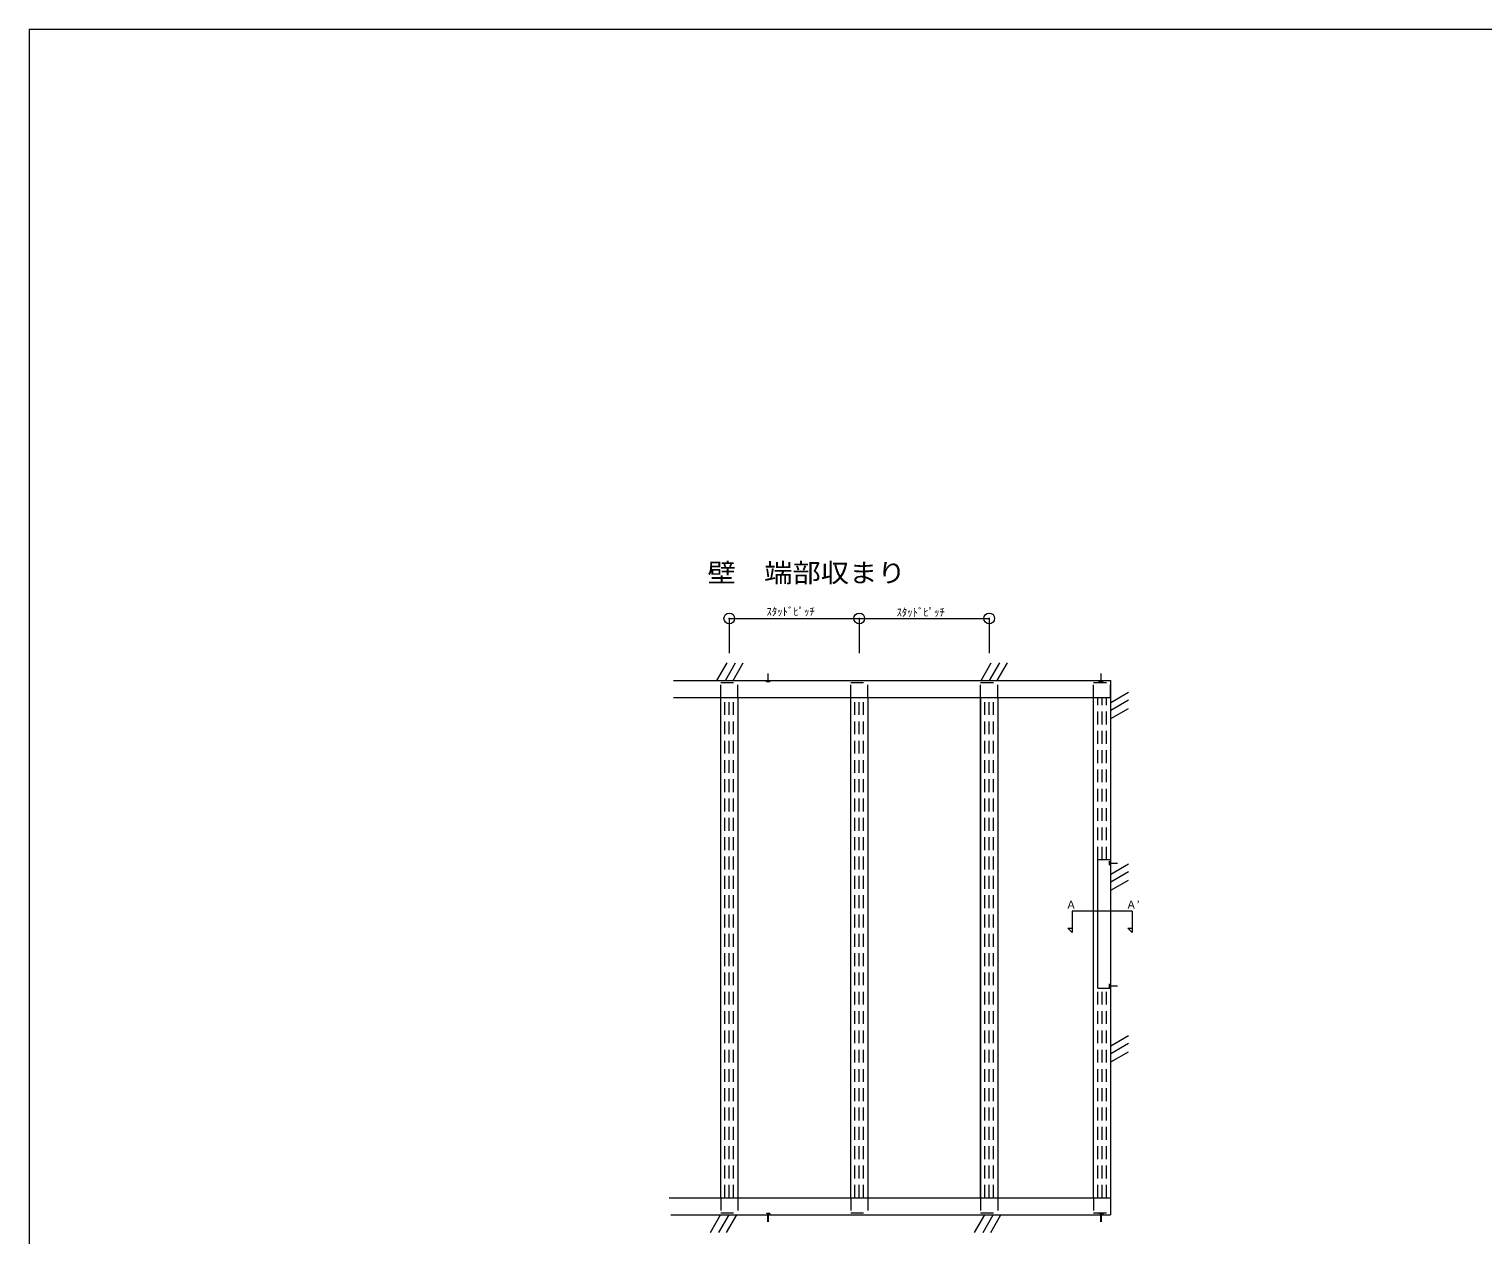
# Model space of a CAD drawing. Units: millimetres on the paper, with parts at other scales. Extents: x -138 to 137, y -97 to 95.
# Drawn here: x -137.5 to -2, y -17.3 to 95 of the extents above; entities that cross this region are included whole.
import ezdxf
from ezdxf.enums import TextEntityAlignment as Align

# ---------------------------------------------------------------- set-up
doc = ezdxf.new("R2010")
doc.units = ezdxf.units.MM
doc.header["$PDMODE"] = 32
doc.header["$PDSIZE"] = 1
doc.linetypes.add('DASHED1', pattern=[1.8, 1.2, -0.6])
for name, color, linetype, lineweight in [('0-0_中心線', 7, 'Continuous', 18), ('0-5_寸法', 4, 'Continuous', 9), ('0-F_-', 7, 'Continuous', 18), ('F-3_太線２', 3, 'Continuous', 18)]:
    doc.layers.add(name, color=color, linetype=linetype, lineweight=lineweight)
doc.layers.add('0-6_文字、引き出し線、□枠等', color=3, linetype='Continuous')
doc.styles.add('ＭＳ ゴシック', font='')
doc.styles.get('ＭＳ ゴシック').set_extended_font_data('MS Gothic')

msp = doc.modelspace()

# ---------------------------------------------------------------- linework, layer by layer
at = {"layer": '0-0_中心線'}
for p, q in [((-73.39, 34.334), (-72.443, 35.973)), ((-72.598, 34.334), (-71.651, 35.973)), ((-71.885, 34.334), (-70.938, 35.973)), ((-48.766, 34.334), (-47.82, 35.973)), ((-47.974, 34.334), (-47.028, 35.973)), ((-47.261, 34.334), (-46.315, 35.973)), ((-77.437, 34.334), (-36.684, 34.334)), ((-68.45, 34.204), (-68.785, 34.204)), ((-68.783, 34.204), (-68.783, 34.241)), ((-68.648, 34.97), (-68.648, 34.204)), ((-68.608, 34.204), (-68.608, 34.971)), ((-68.454, 34.204), (-68.454, 34.252)), ((-37.408, 34.204), (-37.744, 34.204)), ((-37.741, 34.204), (-37.741, 34.241)), ((-37.606, 34.97), (-37.606, 34.204)), ((-37.566, 34.204), (-37.566, 34.971)), ((-37.413, 34.204), (-37.413, 34.252)), ((-36.684, 34.334), (-36.684, -15.477)), ((-77.437, 32.734), (-36.684, 32.734)), ((-73.044, -13.877), (-73.044, 32.734)), ((-71.444, 32.734), (-71.444, -13.877)), ((-60.924, -13.877), (-60.924, 32.734)), ((-59.324, 32.734), (-59.324, -13.877)), ((-48.804, 32.734), (-48.804, -13.877)), ((-48.804, -13.877), (-48.804, 32.734)), ((-47.204, 32.734), (-47.204, -13.877)), ((-47.204, 32.734), (-47.204, -13.877)), ((-38.284, -13.877), (-38.284, 32.734)), ((-36.668, 32.291), (-35.029, 33.238)), ((-36.668, 31.579), (-35.029, 32.525)), ((-36.668, 30.786), (-35.029, 31.733)), ((-37.884, 17.644), (-36.684, 17.644)), ((-37.884, 5.644), (-37.884, 17.644)), ((-36.813, 17.48), (-36.813, 17.145)), ((-36.813, 17.476), (-36.766, 17.476)), ((-36.813, 17.322), (-36.047, 17.322)), ((-36.048, 17.282), (-36.813, 17.282)), ((-36.813, 17.147), (-36.777, 17.147)), ((-36.668, 16.291), (-35.029, 17.238)), ((-36.668, 15.579), (-35.029, 16.525)), ((-36.668, 14.786), (-35.029, 15.733)), ((-37.884, 5.644), (-36.684, 5.644)), ((-36.813, 6.046), (-36.813, 5.711)), ((-36.813, 6.041), (-36.766, 6.041)), ((-36.813, 5.888), (-36.047, 5.888)), ((-36.048, 5.848), (-36.813, 5.848)), ((-36.813, 5.713), (-36.777, 5.713)), ((-36.668, 0.291), (-35.029, 1.238)), ((-36.668, -0.421), (-35.029, 0.525)), ((-36.668, -1.214), (-35.029, -0.267)), ((-77.837, -13.877), (-36.684, -13.877)), ((-77.703, -15.477), (-36.684, -15.477)), ((-73.998, -17.116), (-73.051, -15.477)), ((-73.205, -17.116), (-72.259, -15.477)), ((-72.492, -17.116), (-71.546, -15.477)), ((-68.45, -15.348), (-68.785, -15.348)), ((-68.783, -15.348), (-68.783, -15.384)), ((-68.648, -16.113), (-68.648, -15.348)), ((-68.608, -15.348), (-68.608, -16.114)), ((-68.454, -15.348), (-68.454, -15.395)), ((-49.374, -17.116), (-48.428, -15.477)), ((-48.582, -17.116), (-47.636, -15.477)), ((-47.869, -17.116), (-46.923, -15.477)), ((-37.408, -15.348), (-37.744, -15.348)), ((-37.741, -15.348), (-37.741, -15.384)), ((-37.606, -16.113), (-37.606, -15.348)), ((-37.566, -15.348), (-37.566, -16.114)), ((-37.413, -15.348), (-37.413, -15.395))]:
    msp.add_line(p, q, dxfattribs=at)
at = {"layer": '0-0_中心線', "linetype": 'DASHED1'}
for p, q in [((-73.044, 34.134), (-71.444, 34.134)), ((-73.044, 32.734), (-73.044, 34.134)), ((-71.444, 32.734), (-71.444, 34.134)), ((-60.924, 34.134), (-59.324, 34.134)), ((-60.924, 32.734), (-60.924, 34.134)), ((-59.324, 32.734), (-59.324, 34.134)), ((-48.804, 34.134), (-47.204, 34.134)), ((-48.804, 32.734), (-48.804, 34.134)), ((-48.804, 34.134), (-47.204, 34.134)), ((-48.804, 32.734), (-48.804, 34.134)), ((-47.204, 32.734), (-47.204, 34.134)), ((-47.204, 32.734), (-47.204, 34.134)), ((-38.284, 34.134), (-36.684, 34.134)), ((-38.284, 32.734), (-38.284, 34.134)), ((-36.684, 32.734), (-36.684, 34.134)), ((-72.644, -13.877), (-72.644, 32.734)), ((-72.244, -13.877), (-72.244, 32.734)), ((-71.844, -13.877), (-71.844, 32.734)), ((-60.524, -13.877), (-60.524, 32.734)), ((-60.124, -13.877), (-60.124, 32.734)), ((-59.724, -13.877), (-59.724, 32.734)), ((-48.404, -13.877), (-48.404, 32.734)), ((-48.004, -13.877), (-48.004, 32.734)), ((-47.604, -13.877), (-47.604, 32.734)), ((-37.884, 17.644), (-37.884, 32.734)), ((-37.484, 17.644), (-37.484, 32.734)), ((-37.084, 17.644), (-37.084, 32.734)), ((-37.884, -13.877), (-37.884, 5.644)), ((-37.484, -13.877), (-37.484, 5.644)), ((-37.084, -13.877), (-37.084, 5.644)), ((-73.044, -13.877), (-73.044, -15.277)), ((-71.444, -13.877), (-71.444, -15.277)), ((-60.924, -13.877), (-60.924, -15.277)), ((-59.324, -13.877), (-59.324, -15.277)), ((-48.804, -13.877), (-48.804, -15.277)), ((-48.804, -13.877), (-48.804, -15.277)), ((-47.204, -13.877), (-47.204, -15.277)), ((-47.204, -13.877), (-47.204, -15.277)), ((-38.284, -13.877), (-38.284, -15.277)), ((-36.684, -13.877), (-36.684, -15.277)), ((-73.044, -15.277), (-71.444, -15.277)), ((-60.924, -15.277), (-59.324, -15.277)), ((-48.804, -15.277), (-47.204, -15.277)), ((-48.804, -15.277), (-47.204, -15.277)), ((-38.284, -15.277), (-36.684, -15.277))]:
    msp.add_line(p, q, dxfattribs=at)
at = {"layer": '0-5_寸法'}
for p, q in [((-72.244, 40.12), (-72.244, 36.874)), ((-72.244, 40.12), (-48.004, 40.12)), ((-60.124, 40.12), (-60.124, 36.874)), ((-48.004, 40.12), (-48.004, 36.874))]:
    msp.add_line(p, q, dxfattribs=at)
at = {"layer": '0-5_寸法', "color": 5}
for p in [(-72.244, 40.12), (-60.124, 40.12), (-48.004, 40.12)]:
    msp.add_point(p, dxfattribs=at)
at = {"layer": '0-F_-'}
for p, q in [((-34.684, 12.84), (-40.284, 12.84)), ((-40.284, 12.84), (-40.284, 10.84)), ((-34.684, 12.84), (-34.684, 10.84)), ((-40.684, 11.24), (-40.284, 11.24)), ((-40.684, 11.24), (-40.284, 10.84)), ((-35.084, 11.24), (-34.684, 11.24)), ((-35.084, 11.24), (-34.684, 10.84))]:
    msp.add_line(p, q, dxfattribs=at)
at = {"layer": 'F-3_太線２'}
for q in [(137.467, 95.05), (-137.533, -94.95)]:
    msp.add_line((-137.533, 95.05), q, dxfattribs=at)

# ---------------------------------------------------------------- texts
at = {"layer": '0-5_寸法', "style": 'ＭＳ ゴシック'}
for p in [(-68.775, 40.161), (-56.65, 40.096)]:
    msp.add_text('ｽﾀｯﾄﾞﾋﾟｯﾁ', height=0.7331, dxfattribs=at).set_placement(p, align=Align.BOTTOM_LEFT)
at = {"layer": '0-6_文字、引き出し線、□枠等', "style": 'ＭＳ ゴシック', "width": 1.1}
msp.add_text('壁\u3000端部収まり', height=1.76, dxfattribs=at).set_placement((-74.276, 42.961), align=Align.BOTTOM_LEFT)
at = {"layer": '0-F_-', "color": 4, "style": 'ＭＳ ゴシック'}
for s, height, p in [('Ａ', 0.733, (-40.866, 12.837)), ('Ａ’', 0.7331, (-35.261, 12.84))]:
    msp.add_text(s, height=height, dxfattribs=at).set_placement(p, align=Align.BOTTOM_LEFT)

doc.saveas('drawing.dxf')
